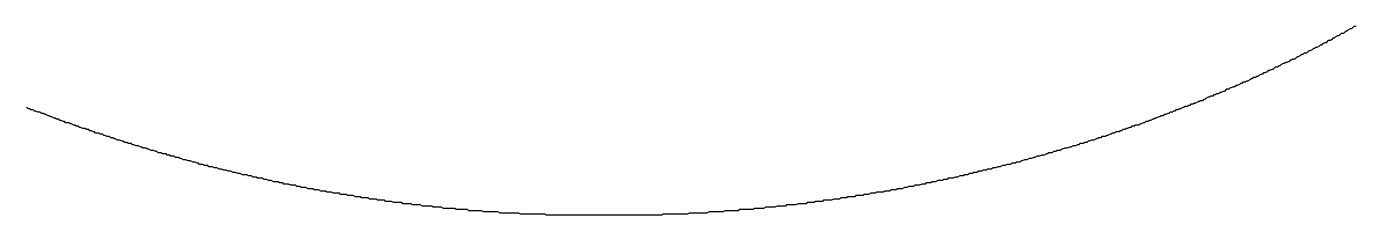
# Model space of a CAD drawing. Header units: millimetres. Extents: x 111 to 2999, y 81 to 1941.
# Drawn here: x 987.22 to 998.72, y 1478.17 to 1479.8 of the extents above; entities that cross this region are included whole.
import ezdxf

# ---------------------------------------------------------------- set-up
doc = ezdxf.new("R2010")
doc.units = ezdxf.units.MM

msp = doc.modelspace()

# ---------------------------------------------------------------- linework, layer by layer
msp.add_polyline3d([(998.73, 1479.803, 0), (998.71, 1479.803, 0), (998.7, 1479.793, 0), (998.69, 1479.783, 0), (998.68, 1479.783, 0), (998.66, 1479.773, 0), (998.65, 1479.763, 0), (998.64, 1479.763, 0), (998.63, 1479.753, 0), (998.62, 1479.743, 0), (998.6, 1479.743, 0), (998.59, 1479.733, 0), (998.58, 1479.723, 0), (998.57, 1479.723, 0), (998.55, 1479.713, 0), (998.54, 1479.703, 0), (998.53, 1479.703, 0), (998.52, 1479.693, 0), (998.51, 1479.683, 0), (998.49, 1479.683, 0), (998.48, 1479.673, 0), (998.47, 1479.663, 0), (998.46, 1479.663, 0), (998.44, 1479.653, 0), (998.43, 1479.643, 0), (998.42, 1479.643, 0), (998.41, 1479.633, 0), (998.39, 1479.623, 0), (998.38, 1479.623, 0), (998.37, 1479.613, 0), (998.36, 1479.613, 0), (998.35, 1479.603, 0), (998.33, 1479.593, 0), (998.32, 1479.593, 0), (998.31, 1479.583, 0), (998.3, 1479.573, 0), (998.28, 1479.573, 0), (998.27, 1479.563, 0), (998.26, 1479.563, 0), (998.25, 1479.553, 0), (998.23, 1479.543, 0), (998.22, 1479.543, 0), (998.21, 1479.533, 0), (998.2, 1479.523, 0), (998.18, 1479.523, 0), (998.17, 1479.513, 0), (998.16, 1479.513, 0), (998.15, 1479.503, 0), (998.13, 1479.493, 0), (998.12, 1479.493, 0), (998.11, 1479.483, 0), (998.1, 1479.483, 0), (998.08, 1479.473, 0), (998.07, 1479.463, 0), (998.06, 1479.463, 0), (998.05, 1479.453, 0), (998.03, 1479.453, 0), (998.02, 1479.443, 0), (998.01, 1479.433, 0), (998, 1479.433, 0), (997.98, 1479.423, 0), (997.97, 1479.423, 0), (997.96, 1479.413, 0), (997.94, 1479.403, 0), (997.93, 1479.403, 0), (997.92, 1479.393, 0), (997.91, 1479.393, 0), (997.89, 1479.383, 0), (997.88, 1479.373, 0), (997.87, 1479.373, 0), (997.86, 1479.363, 0), (997.84, 1479.363, 0), (997.83, 1479.353, 0), (997.82, 1479.353, 0), (997.81, 1479.343, 0), (997.79, 1479.333, 0), (997.78, 1479.333, 0), (997.77, 1479.323, 0), (997.75, 1479.323, 0), (997.74, 1479.313, 0), (997.73, 1479.313, 0), (997.72, 1479.303, 0), (997.7, 1479.293, 0), (997.69, 1479.293, 0), (997.68, 1479.283, 0), (997.67, 1479.283, 0), (997.65, 1479.273, 0), (997.64, 1479.273, 0), (997.63, 1479.263, 0), (997.61, 1479.263, 0), (997.6, 1479.253, 0), (997.59, 1479.243, 0), (997.58, 1479.243, 0), (997.56, 1479.233, 0), (997.55, 1479.233, 0), (997.54, 1479.223, 0), (997.52, 1479.223, 0), (997.51, 1479.213, 0), (997.5, 1479.213, 0), (997.49, 1479.203, 0), (997.47, 1479.203, 0), (997.46, 1479.193, 0), (997.45, 1479.193, 0), (997.43, 1479.183, 0), (997.42, 1479.173, 0), (997.41, 1479.173, 0), (997.4, 1479.163, 0), (997.38, 1479.163, 0), (997.37, 1479.153, 0), (997.36, 1479.153, 0), (997.34, 1479.143, 0), (997.33, 1479.143, 0), (997.32, 1479.133, 0), (997.3, 1479.133, 0), (997.29, 1479.123, 0), (997.28, 1479.123, 0), (997.27, 1479.113, 0), (997.25, 1479.113, 0), (997.24, 1479.103, 0), (997.23, 1479.103, 0), (997.21, 1479.093, 0), (997.2, 1479.093, 0), (997.19, 1479.083, 0), (997.17, 1479.083, 0), (997.16, 1479.073, 0), (997.15, 1479.073, 0), (997.14, 1479.063, 0), (997.12, 1479.063, 0), (997.11, 1479.053, 0), (997.1, 1479.053, 0), (997.08, 1479.043, 0), (997.07, 1479.043, 0), (997.06, 1479.033, 0), (997.04, 1479.033, 0), (997.03, 1479.023, 0), (997.02, 1479.023, 0), (997, 1479.013, 0), (996.99, 1479.013, 0), (996.98, 1479.003, 0), (996.97, 1479.003, 0), (996.95, 1478.993, 0), (996.94, 1478.993, 0), (996.93, 1478.983, 0), (996.91, 1478.983, 0), (996.9, 1478.973, 0), (996.89, 1478.973, 0), (996.87, 1478.963, 0), (996.86, 1478.963, 0), (996.85, 1478.953, 0), (996.83, 1478.953, 0), (996.82, 1478.953, 0), (996.81, 1478.943, 0), (996.79, 1478.943, 0), (996.78, 1478.933, 0), (996.77, 1478.933, 0), (996.75, 1478.923, 0), (996.74, 1478.923, 0), (996.73, 1478.913, 0), (996.71, 1478.913, 0), (996.7, 1478.903, 0), (996.69, 1478.903, 0), (996.68, 1478.893, 0), (996.66, 1478.893, 0), (996.65, 1478.893, 0), (996.64, 1478.883, 0), (996.62, 1478.883, 0), (996.61, 1478.873, 0), (996.6, 1478.873, 0), (996.58, 1478.863, 0), (996.57, 1478.863, 0), (996.56, 1478.853, 0), (996.54, 1478.853, 0), (996.53, 1478.853, 0), (996.52, 1478.843, 0), (996.5, 1478.843, 0), (996.49, 1478.833, 0), (996.48, 1478.833, 0), (996.46, 1478.823, 0), (996.45, 1478.823, 0), (996.44, 1478.823, 0), (996.42, 1478.813, 0), (996.41, 1478.813, 0), (996.4, 1478.803, 0), (996.38, 1478.803, 0), (996.37, 1478.793, 0), (996.36, 1478.793, 0), (996.34, 1478.793, 0), (996.33, 1478.783, 0), (996.32, 1478.783, 0), (996.3, 1478.773, 0), (996.29, 1478.773, 0), (996.28, 1478.773, 0), (996.26, 1478.763, 0), (996.25, 1478.763, 0), (996.23, 1478.753, 0), (996.22, 1478.753, 0), (996.21, 1478.753, 0), (996.19, 1478.743, 0), (996.18, 1478.743, 0), (996.17, 1478.733, 0), (996.15, 1478.733, 0), (996.14, 1478.733, 0), (996.13, 1478.723, 0), (996.11, 1478.723, 0), (996.1, 1478.713, 0), (996.09, 1478.713, 0), (996.07, 1478.713, 0), (996.06, 1478.703, 0), (996.05, 1478.703, 0), (996.03, 1478.693, 0), (996.02, 1478.693, 0), (996.01, 1478.693, 0), (995.99, 1478.683, 0), (995.98, 1478.683, 0), (995.97, 1478.683, 0), (995.95, 1478.673, 0), (995.94, 1478.673, 0), (995.92, 1478.663, 0), (995.91, 1478.663, 0), (995.9, 1478.663, 0), (995.88, 1478.653, 0), (995.87, 1478.653, 0), (995.86, 1478.653, 0), (995.84, 1478.643, 0), (995.83, 1478.643, 0), (995.82, 1478.633, 0), (995.8, 1478.633, 0), (995.79, 1478.633, 0), (995.78, 1478.623, 0), (995.76, 1478.623, 0), (995.75, 1478.623, 0), (995.74, 1478.613, 0), (995.72, 1478.613, 0), (995.71, 1478.613, 0), (995.69, 1478.603, 0), (995.68, 1478.603, 0), (995.67, 1478.603, 0), (995.65, 1478.593, 0), (995.64, 1478.593, 0), (995.63, 1478.593, 0), (995.61, 1478.583, 0), (995.6, 1478.583, 0), (995.59, 1478.583, 0), (995.57, 1478.573, 0), (995.56, 1478.573, 0), (995.54, 1478.573, 0), (995.53, 1478.563, 0), (995.52, 1478.563, 0), (995.5, 1478.563, 0), (995.49, 1478.553, 0), (995.48, 1478.553, 0), (995.46, 1478.553, 0), (995.45, 1478.543, 0), (995.44, 1478.543, 0), (995.42, 1478.543, 0), (995.41, 1478.533, 0), (995.39, 1478.533, 0), (995.38, 1478.533, 0), (995.37, 1478.523, 0), (995.35, 1478.523, 0), (995.34, 1478.523, 0), (995.33, 1478.513, 0), (995.31, 1478.513, 0), (995.3, 1478.513, 0), (995.28, 1478.503, 0), (995.27, 1478.503, 0), (995.26, 1478.503, 0), (995.24, 1478.493, 0), (995.23, 1478.493, 0), (995.22, 1478.493, 0), (995.2, 1478.493, 0), (995.19, 1478.483, 0), (995.17, 1478.483, 0), (995.16, 1478.483, 0), (995.15, 1478.473, 0), (995.13, 1478.473, 0), (995.12, 1478.473, 0), (995.11, 1478.473, 0), (995.09, 1478.463, 0), (995.08, 1478.463, 0), (995.06, 1478.463, 0), (995.05, 1478.453, 0), (995.04, 1478.453, 0), (995.02, 1478.453, 0), (995.01, 1478.453, 0), (995, 1478.443, 0), (994.98, 1478.443, 0), (994.97, 1478.443, 0), (994.95, 1478.433, 0), (994.94, 1478.433, 0), (994.93, 1478.433, 0), (994.91, 1478.433, 0), (994.9, 1478.423, 0), (994.89, 1478.423, 0), (994.87, 1478.423, 0), (994.86, 1478.423, 0), (994.84, 1478.413, 0), (994.83, 1478.413, 0), (994.82, 1478.413, 0), (994.8, 1478.403, 0), (994.79, 1478.403, 0), (994.77, 1478.403, 0), (994.76, 1478.403, 0), (994.75, 1478.393, 0), (994.73, 1478.393, 0), (994.72, 1478.393, 0), (994.71, 1478.393, 0), (994.69, 1478.383, 0), (994.68, 1478.383, 0), (994.66, 1478.383, 0), (994.65, 1478.383, 0), (994.64, 1478.373, 0), (994.62, 1478.373, 0), (994.61, 1478.373, 0), (994.59, 1478.373, 0), (994.58, 1478.373, 0), (994.57, 1478.363, 0), (994.55, 1478.363, 0), (994.54, 1478.363, 0), (994.53, 1478.363, 0), (994.51, 1478.353, 0), (994.5, 1478.353, 0), (994.48, 1478.353, 0), (994.47, 1478.353, 0), (994.46, 1478.343, 0), (994.44, 1478.343, 0), (994.43, 1478.343, 0), (994.41, 1478.343, 0), (994.4, 1478.343, 0), (994.39, 1478.333, 0), (994.37, 1478.333, 0), (994.36, 1478.333, 0), (994.34, 1478.333, 0), (994.33, 1478.333, 0), (994.32, 1478.323, 0), (994.3, 1478.323, 0), (994.29, 1478.323, 0), (994.27, 1478.323, 0), (994.26, 1478.313, 0), (994.25, 1478.313, 0), (994.23, 1478.313, 0), (994.22, 1478.313, 0), (994.21, 1478.313, 0), (994.19, 1478.303, 0), (994.18, 1478.303, 0), (994.16, 1478.303, 0), (994.15, 1478.303, 0), (994.14, 1478.303, 0), (994.12, 1478.303, 0), (994.11, 1478.293, 0), (994.09, 1478.293, 0), (994.08, 1478.293, 0), (994.07, 1478.293, 0), (994.05, 1478.293, 0), (994.04, 1478.283, 0), (994.02, 1478.283, 0), (994.01, 1478.283, 0), (994, 1478.283, 0), (993.98, 1478.283, 0), (993.97, 1478.273, 0), (993.95, 1478.273, 0), (993.94, 1478.273, 0), (993.93, 1478.273, 0), (993.91, 1478.273, 0), (993.9, 1478.273, 0), (993.88, 1478.263, 0), (993.87, 1478.263, 0), (993.86, 1478.263, 0), (993.84, 1478.263, 0), (993.83, 1478.263, 0), (993.81, 1478.263, 0), (993.8, 1478.263, 0), (993.79, 1478.253, 0), (993.77, 1478.253, 0), (993.76, 1478.253, 0), (993.74, 1478.253, 0), (993.73, 1478.253, 0), (993.72, 1478.253, 0), (993.7, 1478.243, 0), (993.69, 1478.243, 0), (993.67, 1478.243, 0), (993.66, 1478.243, 0), (993.65, 1478.243, 0), (993.63, 1478.243, 0), (993.62, 1478.243, 0), (993.6, 1478.233, 0), (993.59, 1478.233, 0), (993.58, 1478.233, 0), (993.56, 1478.233, 0), (993.55, 1478.233, 0), (993.53, 1478.233, 0), (993.52, 1478.233, 0), (993.51, 1478.223, 0), (993.49, 1478.223, 0), (993.48, 1478.223, 0), (993.46, 1478.223, 0), (993.45, 1478.223, 0), (993.44, 1478.223, 0), (993.42, 1478.223, 0), (993.41, 1478.223, 0), (993.39, 1478.223, 0), (993.38, 1478.213, 0), (993.37, 1478.213, 0), (993.35, 1478.213, 0), (993.34, 1478.213, 0), (993.32, 1478.213, 0), (993.31, 1478.213, 0), (993.3, 1478.213, 0), (993.28, 1478.213, 0), (993.27, 1478.213, 0), (993.25, 1478.203, 0), (993.24, 1478.203, 0), (993.23, 1478.203, 0), (993.21, 1478.203, 0), (993.2, 1478.203, 0), (993.18, 1478.203, 0), (993.17, 1478.203, 0), (993.16, 1478.203, 0), (993.14, 1478.203, 0), (993.13, 1478.203, 0), (993.11, 1478.193, 0), (993.1, 1478.193, 0), (993.09, 1478.193, 0), (993.07, 1478.193, 0), (993.06, 1478.193, 0), (993.04, 1478.193, 0), (993.03, 1478.193, 0), (993.01, 1478.193, 0), (993, 1478.193, 0), (992.99, 1478.193, 0), (992.97, 1478.193, 0), (992.96, 1478.193, 0), (992.94, 1478.183, 0), (992.93, 1478.183, 0), (992.92, 1478.183, 0), (992.9, 1478.183, 0), (992.89, 1478.183, 0), (992.87, 1478.183, 0), (992.86, 1478.183, 0), (992.85, 1478.183, 0), (992.83, 1478.183, 0), (992.82, 1478.183, 0), (992.8, 1478.183, 0), (992.79, 1478.183, 0), (992.78, 1478.183, 0), (992.76, 1478.183, 0), (992.75, 1478.183, 0), (992.73, 1478.183, 0), (992.72, 1478.173, 0), (992.71, 1478.173, 0), (992.69, 1478.173, 0), (992.68, 1478.173, 0), (992.66, 1478.173, 0), (992.65, 1478.173, 0), (992.64, 1478.173, 0), (992.62, 1478.173, 0), (992.61, 1478.173, 0), (992.59, 1478.173, 0), (992.58, 1478.173, 0), (992.56, 1478.173, 0), (992.55, 1478.173, 0), (992.54, 1478.173, 0), (992.52, 1478.173, 0), (992.51, 1478.173, 0), (992.49, 1478.173, 0), (992.48, 1478.173, 0), (992.47, 1478.173, 0), (992.45, 1478.173, 0), (992.44, 1478.173, 0), (992.42, 1478.173, 0), (992.41, 1478.173, 0), (992.4, 1478.173, 0), (992.38, 1478.173, 0), (992.37, 1478.173, 0), (992.35, 1478.173, 0), (992.34, 1478.173, 0), (992.33, 1478.173, 0), (992.31, 1478.173, 0), (992.3, 1478.173, 0), (992.28, 1478.173, 0), (992.27, 1478.173, 0), (992.26, 1478.173, 0), (992.24, 1478.173, 0), (992.23, 1478.173, 0), (992.21, 1478.173, 0), (992.2, 1478.173, 0), (992.19, 1478.173, 0), (992.17, 1478.173, 0), (992.16, 1478.173, 0), (992.14, 1478.173, 0), (992.13, 1478.173, 0), (992.12, 1478.173, 0), (992.1, 1478.173, 0), (992.09, 1478.173, 0), (992.07, 1478.173, 0), (992.06, 1478.173, 0), (992.05, 1478.173, 0), (992.03, 1478.173, 0), (992.02, 1478.173, 0), (992, 1478.173, 0), (991.99, 1478.173, 0), (991.97, 1478.173, 0), (991.96, 1478.173, 0), (991.95, 1478.173, 0), (991.93, 1478.173, 0), (991.92, 1478.173, 0), (991.9, 1478.173, 0), (991.89, 1478.173, 0), (991.88, 1478.173, 0), (991.86, 1478.173, 0), (991.85, 1478.173, 0), (991.83, 1478.173, 0), (991.82, 1478.173, 0), (991.81, 1478.173, 0), (991.79, 1478.173, 0), (991.78, 1478.173, 0), (991.76, 1478.173, 0), (991.75, 1478.173, 0), (991.74, 1478.173, 0), (991.72, 1478.173, 0), (991.71, 1478.183, 0), (991.69, 1478.183, 0), (991.68, 1478.183, 0), (991.67, 1478.183, 0), (991.65, 1478.183, 0), (991.64, 1478.183, 0), (991.62, 1478.183, 0), (991.61, 1478.183, 0), (991.6, 1478.183, 0), (991.58, 1478.183, 0), (991.57, 1478.183, 0), (991.55, 1478.183, 0), (991.54, 1478.183, 0), (991.53, 1478.183, 0), (991.51, 1478.183, 0), (991.5, 1478.183, 0), (991.48, 1478.193, 0), (991.47, 1478.193, 0), (991.46, 1478.193, 0), (991.44, 1478.193, 0), (991.43, 1478.193, 0), (991.41, 1478.193, 0), (991.4, 1478.193, 0), (991.39, 1478.193, 0), (991.37, 1478.193, 0), (991.36, 1478.193, 0), (991.34, 1478.193, 0), (991.33, 1478.193, 0), (991.32, 1478.193, 0), (991.3, 1478.203, 0), (991.29, 1478.203, 0), (991.27, 1478.203, 0), (991.26, 1478.203, 0), (991.25, 1478.203, 0), (991.23, 1478.203, 0), (991.22, 1478.203, 0), (991.2, 1478.203, 0), (991.19, 1478.203, 0), (991.18, 1478.203, 0), (991.16, 1478.213, 0), (991.15, 1478.213, 0), (991.13, 1478.213, 0), (991.12, 1478.213, 0), (991.11, 1478.213, 0), (991.09, 1478.213, 0), (991.08, 1478.213, 0), (991.06, 1478.213, 0), (991.05, 1478.213, 0), (991.04, 1478.223, 0), (991.02, 1478.223, 0), (991.01, 1478.223, 0), (991, 1478.223, 0), (990.98, 1478.223, 0), (990.97, 1478.223, 0), (990.95, 1478.223, 0), (990.94, 1478.223, 0), (990.93, 1478.233, 0), (990.91, 1478.233, 0), (990.9, 1478.233, 0), (990.88, 1478.233, 0), (990.87, 1478.233, 0), (990.86, 1478.233, 0), (990.84, 1478.233, 0), (990.83, 1478.233, 0), (990.81, 1478.243, 0), (990.8, 1478.243, 0), (990.79, 1478.243, 0), (990.77, 1478.243, 0), (990.76, 1478.243, 0), (990.74, 1478.243, 0), (990.73, 1478.253, 0), (990.72, 1478.253, 0), (990.7, 1478.253, 0), (990.69, 1478.253, 0), (990.68, 1478.253, 0), (990.66, 1478.253, 0), (990.65, 1478.253, 0), (990.63, 1478.263, 0), (990.62, 1478.263, 0), (990.61, 1478.263, 0), (990.59, 1478.263, 0), (990.58, 1478.263, 0), (990.56, 1478.263, 0), (990.55, 1478.273, 0), (990.54, 1478.273, 0), (990.52, 1478.273, 0), (990.51, 1478.273, 0), (990.5, 1478.273, 0), (990.48, 1478.273, 0), (990.47, 1478.283, 0), (990.45, 1478.283, 0), (990.44, 1478.283, 0), (990.43, 1478.283, 0), (990.41, 1478.283, 0), (990.4, 1478.283, 0), (990.38, 1478.293, 0), (990.37, 1478.293, 0), (990.36, 1478.293, 0), (990.34, 1478.293, 0), (990.33, 1478.293, 0), (990.32, 1478.303, 0), (990.3, 1478.303, 0), (990.29, 1478.303, 0), (990.27, 1478.303, 0), (990.26, 1478.303, 0), (990.25, 1478.313, 0), (990.23, 1478.313, 0), (990.22, 1478.313, 0), (990.21, 1478.313, 0), (990.19, 1478.313, 0), (990.18, 1478.323, 0), (990.16, 1478.323, 0), (990.15, 1478.323, 0), (990.14, 1478.323, 0), (990.12, 1478.323, 0), (990.11, 1478.333, 0), (990.1, 1478.333, 0), (990.08, 1478.333, 0), (990.07, 1478.333, 0), (990.05, 1478.343, 0), (990.04, 1478.343, 0), (990.03, 1478.343, 0), (990.01, 1478.343, 0), (990, 1478.343, 0), (989.99, 1478.353, 0), (989.97, 1478.353, 0), (989.96, 1478.353, 0), (989.94, 1478.353, 0), (989.93, 1478.363, 0), (989.92, 1478.363, 0), (989.9, 1478.363, 0), (989.89, 1478.363, 0), (989.88, 1478.363, 0), (989.86, 1478.373, 0), (989.85, 1478.373, 0), (989.83, 1478.373, 0), (989.82, 1478.373, 0), (989.81, 1478.383, 0), (989.79, 1478.383, 0), (989.78, 1478.383, 0), (989.77, 1478.383, 0), (989.75, 1478.393, 0), (989.74, 1478.393, 0), (989.73, 1478.393, 0), (989.71, 1478.393, 0), (989.7, 1478.403, 0), (989.68, 1478.403, 0), (989.67, 1478.403, 0), (989.66, 1478.403, 0), (989.64, 1478.413, 0), (989.63, 1478.413, 0), (989.62, 1478.413, 0), (989.6, 1478.413, 0), (989.59, 1478.423, 0), (989.58, 1478.423, 0), (989.56, 1478.423, 0), (989.55, 1478.433, 0), (989.53, 1478.433, 0), (989.52, 1478.433, 0), (989.51, 1478.433, 0), (989.49, 1478.443, 0), (989.48, 1478.443, 0), (989.47, 1478.443, 0), (989.45, 1478.443, 0), (989.44, 1478.453, 0), (989.43, 1478.453, 0), (989.41, 1478.453, 0), (989.4, 1478.463, 0), (989.38, 1478.463, 0), (989.37, 1478.463, 0), (989.36, 1478.463, 0), (989.34, 1478.473, 0), (989.33, 1478.473, 0), (989.32, 1478.473, 0), (989.3, 1478.483, 0), (989.29, 1478.483, 0), (989.28, 1478.483, 0), (989.26, 1478.493, 0), (989.25, 1478.493, 0), (989.24, 1478.493, 0), (989.22, 1478.493, 0), (989.21, 1478.503, 0), (989.2, 1478.503, 0), (989.18, 1478.503, 0), (989.17, 1478.513, 0), (989.15, 1478.513, 0), (989.14, 1478.513, 0), (989.13, 1478.523, 0), (989.11, 1478.523, 0), (989.1, 1478.523, 0), (989.09, 1478.523, 0), (989.07, 1478.533, 0), (989.06, 1478.533, 0), (989.05, 1478.533, 0), (989.03, 1478.543, 0), (989.02, 1478.543, 0), (989.01, 1478.543, 0), (988.99, 1478.553, 0), (988.98, 1478.553, 0), (988.97, 1478.553, 0), (988.95, 1478.563, 0), (988.94, 1478.563, 0), (988.93, 1478.563, 0), (988.91, 1478.573, 0), (988.9, 1478.573, 0), (988.89, 1478.573, 0), (988.87, 1478.583, 0), (988.86, 1478.583, 0), (988.85, 1478.583, 0), (988.83, 1478.593, 0), (988.82, 1478.593, 0), (988.8, 1478.593, 0), (988.79, 1478.603, 0), (988.78, 1478.603, 0), (988.76, 1478.603, 0), (988.75, 1478.613, 0), (988.74, 1478.613, 0), (988.72, 1478.613, 0), (988.71, 1478.623, 0), (988.7, 1478.623, 0), (988.68, 1478.633, 0), (988.67, 1478.633, 0), (988.66, 1478.633, 0), (988.64, 1478.643, 0), (988.63, 1478.643, 0), (988.62, 1478.643, 0), (988.6, 1478.653, 0), (988.59, 1478.653, 0), (988.58, 1478.653, 0), (988.56, 1478.663, 0), (988.55, 1478.663, 0), (988.54, 1478.673, 0), (988.52, 1478.673, 0), (988.51, 1478.673, 0), (988.5, 1478.683, 0), (988.48, 1478.683, 0), (988.47, 1478.683, 0), (988.46, 1478.693, 0), (988.44, 1478.693, 0), (988.43, 1478.703, 0), (988.42, 1478.703, 0), (988.4, 1478.703, 0), (988.39, 1478.713, 0), (988.38, 1478.713, 0), (988.36, 1478.713, 0), (988.35, 1478.723, 0), (988.34, 1478.723, 0), (988.32, 1478.733, 0), (988.31, 1478.733, 0), (988.3, 1478.733, 0), (988.28, 1478.743, 0), (988.27, 1478.743, 0), (988.26, 1478.753, 0), (988.25, 1478.753, 0), (988.23, 1478.753, 0), (988.22, 1478.763, 0), (988.21, 1478.763, 0), (988.19, 1478.773, 0), (988.18, 1478.773, 0), (988.17, 1478.773, 0), (988.15, 1478.783, 0), (988.14, 1478.783, 0), (988.13, 1478.793, 0), (988.11, 1478.793, 0), (988.1, 1478.793, 0), (988.09, 1478.803, 0), (988.07, 1478.803, 0), (988.06, 1478.813, 0), (988.05, 1478.813, 0), (988.03, 1478.823, 0), (988.02, 1478.823, 0), (988.01, 1478.823, 0), (987.99, 1478.833, 0), (987.98, 1478.833, 0), (987.97, 1478.843, 0), (987.95, 1478.843, 0), (987.94, 1478.853, 0), (987.93, 1478.853, 0), (987.92, 1478.853, 0), (987.9, 1478.863, 0), (987.89, 1478.863, 0), (987.88, 1478.873, 0), (987.86, 1478.873, 0), (987.85, 1478.883, 0), (987.84, 1478.883, 0), (987.82, 1478.883, 0), (987.81, 1478.893, 0), (987.8, 1478.893, 0), (987.78, 1478.903, 0), (987.77, 1478.903, 0), (987.76, 1478.913, 0), (987.74, 1478.913, 0), (987.73, 1478.923, 0), (987.72, 1478.923, 0), (987.71, 1478.923, 0), (987.69, 1478.933, 0), (987.68, 1478.933, 0), (987.67, 1478.943, 0), (987.65, 1478.943, 0), (987.64, 1478.953, 0), (987.63, 1478.953, 0), (987.61, 1478.963, 0), (987.6, 1478.963, 0), (987.59, 1478.973, 0), (987.58, 1478.973, 0), (987.56, 1478.973, 0), (987.55, 1478.983, 0), (987.54, 1478.983, 0), (987.52, 1478.993, 0), (987.51, 1478.993, 0), (987.5, 1479.003, 0), (987.48, 1479.003, 0), (987.47, 1479.013, 0), (987.46, 1479.013, 0), (987.44, 1479.023, 0), (987.43, 1479.023, 0), (987.42, 1479.033, 0), (987.41, 1479.033, 0), (987.39, 1479.043, 0), (987.38, 1479.043, 0), (987.37, 1479.053, 0), (987.35, 1479.053, 0), (987.34, 1479.063, 0), (987.33, 1479.063, 0), (987.32, 1479.063, 0), (987.3, 1479.073, 0), (987.29, 1479.073, 0), (987.28, 1479.083, 0), (987.26, 1479.083, 0), (987.25, 1479.093, 0), (987.24, 1479.093, 0), (987.22, 1479.103, 0)])

doc.saveas('drawing.dxf')
